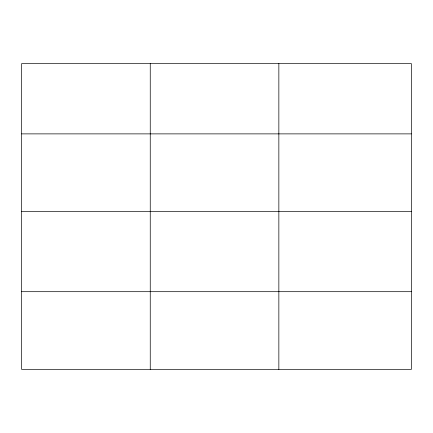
<?xml version="1.0" encoding="UTF-8"?>
<svg xmlns="http://www.w3.org/2000/svg" width="433" height="433" viewBox="0 0 433 433"><rect width="100%" height="100%" fill="white"/><g stroke="black" fill="none" stroke-linecap="round" stroke-linejoin="round"><path stroke-width="0.65" d="M411.35 211.607L411.35 63.586L21.65 63.586L21.65 369.414L411.35 369.414L411.35 211.607L21.65 211.607M21.65 133.878L411.35 133.878M21.65 291.69L411.35 291.69M278.852 63.586L278.852 369.414M150.251 63.586L150.251 369.414"/></g></svg>
